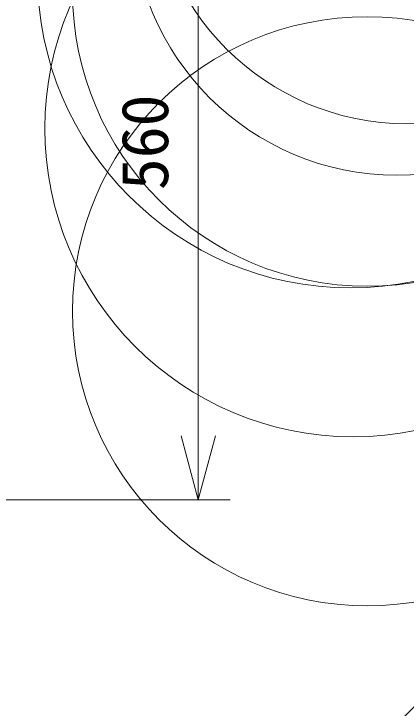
# Model space of a CAD drawing. Units: millimetres, scale not verified. Extents: x -147 to 958, y -916 to 241.
# Drawn here: x 16.39 to 31.73, y -1.28 to 25.87 of the extents above; entities that cross this region are included whole.
import ezdxf
from ezdxf.enums import TextEntityAlignment as Align

# ---------------------------------------------------------------- set-up
doc = ezdxf.new("R2010")
doc.units = ezdxf.units.MM
doc.header["$LTSCALE"] = 0.125
for name, color, linetype, lineweight in [('0-0_0', 7, 'Continuous', 18), ('0-3_SUNPO', 7, 'Continuous', 18), ('0-5_GAIKEI', 1, 'Continuous', 18)]:
    doc.layers.add(name, color=color, linetype=linetype, lineweight=lineweight)
doc.styles.add('ＭＳ ゴシック', font='')
doc.styles.get('ＭＳ ゴシック').set_extended_font_data('MS Gothic')

# ---------------------------------------------------------------- blocks, each defined once
blk = doc.blocks.new('_Open30')
at = {"layer": '0-0_0'}
blk.add_line((0, 0), (-1, 0), dxfattribs=at)
blk.add_lwpolyline([(-1, 0.26795), (0, 0), (-1, -0.26795)], dxfattribs=at)
blk = doc.blocks.new('D5')
at = {"layer": '0-3_SUNPO'}
for p, q in [((88.0905, 345.8362), (88.0905, 322.8712)), ((79.069, 320.3712), (89.3405, 320.3712))]:
    blk.add_line(p, q, dxfattribs=at)
at = {"layer": '0-3_SUNPO', "xscale": 2.5, "yscale": 2.5, "rotation": 270}
blk.add_blockref('_Open30', (88.0905, 320.3712), dxfattribs=at)
at = {"layer": '0-3_SUNPO', "style": 'ＭＳ ゴシック'}
blk.add_text('560', height=1.833, rotation=90, dxfattribs=at).set_placement((87.4655, 332.4787), align=Align.BOTTOM_LEFT)

msp = doc.modelspace()

# ---------------------------------------------------------------- linework, layer by layer
at = {"layer": '0-5_GAIKEI'}
for centre, radius in [((125.422, 120.1885), 120.6994), ((418.6037, -376.9177), 539.05), ((82.5847, 77.053), 59.9077), ((-52.4027, 29.8828), 94.1277), ((31.7592, 31.5408), 9.9659), ((31.3695, 29.9148), 10.3555), ((29.5513, 27.3865), 12.2344), ((30.2076, 26.7399), 11.5218), ((112.7838, -65.449), 102.5427), ((29.6609, 21.3896), 12.0601), ((30.2076, 14.2399), 11.5218), ((76.6881, -29.3844), 51.52), ((49.2202, -9.9114), 19.0258)]:
    msp.add_circle(centre, radius, dxfattribs=at)
at = {"layer": '0-5_GAIKEI', "color": 7}
for centre, radius in [((72.2421, 64.5003), 43.6325), ((71.9442, 64.2466), 43.2424), ((66.1764, 58.5481), 35.1343)]:
    msp.add_circle(centre, radius, dxfattribs=at)

# ---------------------------------------------------------------- block references
at = {"layer": '0-3_SUNPO'}
msp.add_blockref('D5', (-64.4907, -313.5021), dxfattribs=at)

doc.saveas('drawing.dxf')
